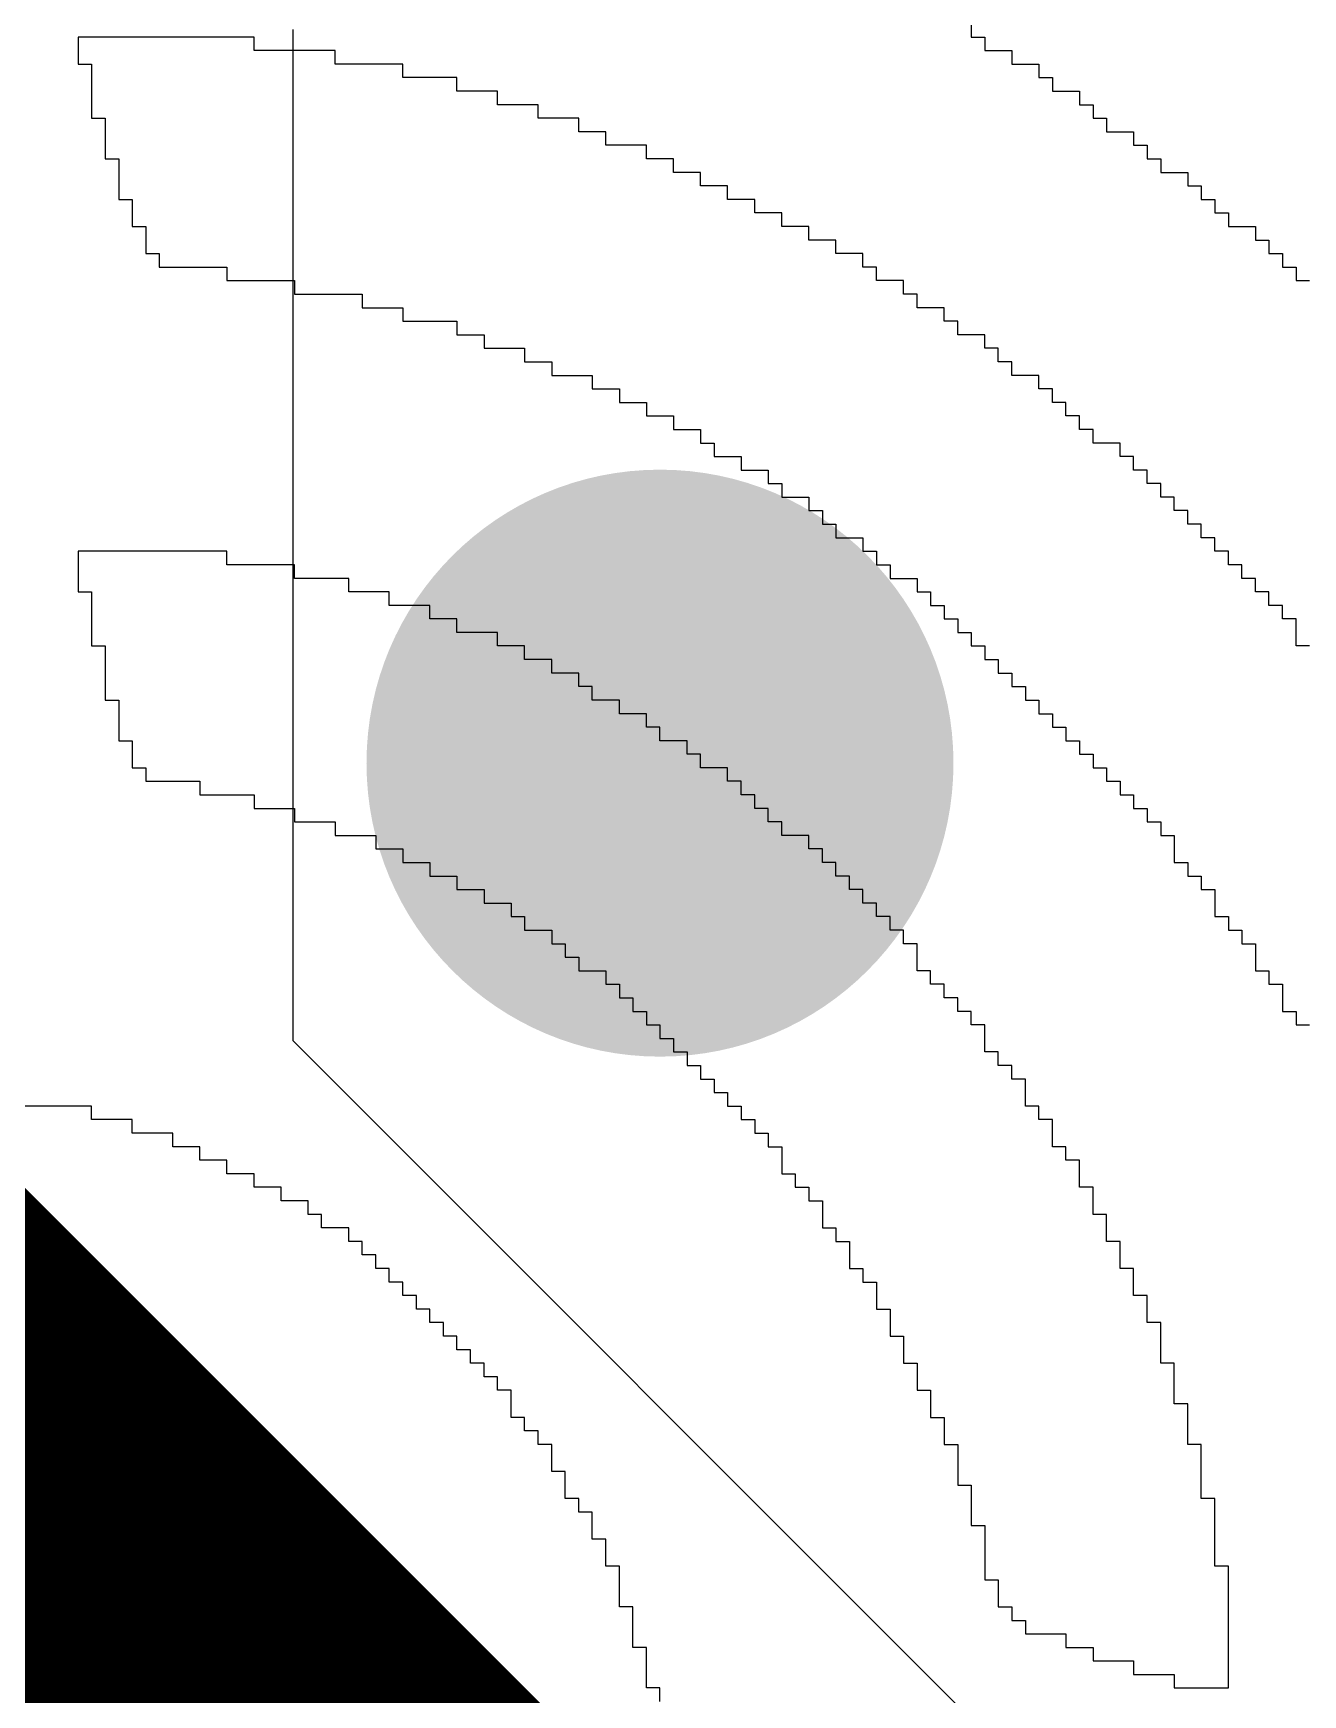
# Model space of a CAD drawing. Header units: millimetres. Extents: x -0.01 to 2.64, y -2.47 to 1.86.
# Drawn here: x 1.1786 to 1.2219, y 1.5683 to 1.6249 of the extents above; entities that cross this region are included whole.
import ezdxf

# ---------------------------------------------------------------- set-up
doc = ezdxf.new("R2010")
doc.units = ezdxf.units.MM
doc.header["$MEASUREMENT"] = 0
for name, color, linetype in [('BottomLayer', 5, 'Continuous'), ('BottomOverlay', 54, 'Continuous'), ('MidLayer1', 16, 'Continuous'), ('MidLayer2', 76, 'Continuous'), ('TopLayer', 1, 'Continuous'), ('ViaHoleLayer', 16, 'Continuous')]:
    doc.layers.add(name, color=color, linetype=linetype)

# ---------------------------------------------------------------- blocks, each defined once
blk = doc.blocks.new('GRF_2021_F____B_14')
at = {"layer": 'BottomOverlay'}
for p, q in [((0, -0.053026), (0, -0.053488)), ((0.020289, -0.053488), (0.020289, -0.053026)), ((-0.017521, -0.053488), (-0.019366, -0.053488)), ((-0.019366, -0.053488), (-0.019366, -0.053949)), ((-0.017521, -0.053949), (-0.017521, -0.053488)), ((0, -0.053488), (0.000462, -0.053488)), ((0.000462, -0.053488), (0.000462, -0.053949)), ((0.02075, -0.053488), (0.020289, -0.053488)), ((0.02075, -0.053949), (0.02075, -0.053488)), ((-0.019366, -0.053949), (-0.019366, -0.05441)), ((-0.016138, -0.053949), (-0.017521, -0.053949)), ((-0.016138, -0.05441), (-0.016138, -0.053949)), ((0.000462, -0.053949), (0.000462, -0.05441)), ((0.021211, -0.053949), (0.02075, -0.053949)), ((0.021211, -0.05441), (0.021211, -0.053949)), ((-0.019366, -0.05441), (-0.019366, -0.054871)), ((-0.019366, -0.054871), (-0.019366, -0.055332)), ((-0.014755, -0.05441), (-0.016138, -0.05441)), ((-0.014755, -0.054871), (-0.014755, -0.05441)), ((-0.013832, -0.054871), (-0.014755, -0.054871)), ((-0.013832, -0.055332), (-0.013832, -0.054871)), ((0.000462, -0.05441), (0.000462, -0.054871)), ((0.000462, -0.054871), (0.000923, -0.054871)), ((0.000923, -0.054871), (0.000923, -0.055332)), ((0.022133, -0.05441), (0.021211, -0.05441)), ((-0.019366, -0.055332), (-0.019366, -0.055793)), ((-0.012449, -0.055332), (-0.013832, -0.055332)), ((-0.012449, -0.055793), (-0.012449, -0.055332)), ((0.000923, -0.055332), (0.000923, -0.055793)), ((-0.019366, -0.055793), (-0.019366, -0.056254)), ((-0.011988, -0.055793), (-0.012449, -0.055793)), ((-0.011988, -0.056254), (-0.011988, -0.055793)), ((0.000923, -0.055793), (0.000923, -0.056254)), ((-0.019366, -0.056254), (-0.019366, -0.056715)), ((-0.011527, -0.056254), (-0.011988, -0.056254)), ((-0.011527, -0.056715), (-0.011527, -0.056254)), ((0.000923, -0.056254), (0.001384, -0.056254)), ((0.001384, -0.056254), (0.001384, -0.056715)), ((-0.019366, -0.056715), (-0.019366, -0.057176)), ((-0.019366, -0.057176), (-0.019366, -0.057637)), ((-0.011527, -0.057176), (-0.011527, -0.056715)), ((-0.011066, -0.057176), (-0.011527, -0.057176)), ((-0.011066, -0.057637), (-0.011066, -0.057176)), ((0.001384, -0.056715), (0.001384, -0.057176)), ((0.001384, -0.057176), (0.001384, -0.057637)), ((-0.019366, -0.057637), (-0.018904, -0.057637)), ((-0.018904, -0.057637), (-0.018904, -0.058098)), ((-0.011066, -0.058098), (-0.011066, -0.057637)), ((0.001384, -0.057637), (0.001845, -0.057637)), ((0.001845, -0.057637), (0.001845, -0.058098)), ((-0.018904, -0.058098), (-0.018904, -0.05856)), ((-0.011066, -0.05856), (-0.011066, -0.058098)), ((0.001845, -0.058098), (0.001845, -0.05856)), ((-0.018904, -0.05856), (-0.018904, -0.059021)), ((-0.011066, -0.059021), (-0.011066, -0.05856)), ((0.001845, -0.05856), (0.002306, -0.05856)), ((0.002306, -0.05856), (0.002306, -0.059021)), ((-0.018904, -0.059021), (-0.018904, -0.059482)), ((-0.010605, -0.059021), (-0.011066, -0.059021)), ((-0.010605, -0.059482), (-0.010605, -0.059021)), ((0.002306, -0.059021), (0.002306, -0.059482)), ((-0.018904, -0.059482), (-0.018904, -0.059943)), ((-0.018904, -0.059943), (-0.018443, -0.059943)), ((-0.018443, -0.059943), (-0.018443, -0.060404)), ((-0.010605, -0.059943), (-0.010605, -0.059482)), ((-0.010605, -0.060404), (-0.010605, -0.059943)), ((0.002306, -0.059482), (0.002767, -0.059482)), ((0.002767, -0.059482), (0.002767, -0.059943)), ((0.002767, -0.059943), (0.003228, -0.059943)), ((0.003228, -0.059943), (0.003228, -0.060404)), ((-0.018443, -0.060404), (-0.018443, -0.060865)), ((-0.010144, -0.060404), (-0.010605, -0.060404)), ((-0.010144, -0.060865), (-0.010144, -0.060404)), ((0.003228, -0.060404), (0.003228, -0.060865)), ((-0.018443, -0.060865), (-0.018443, -0.061326)), ((-0.010144, -0.061326), (-0.010144, -0.060865)), ((0.003228, -0.060865), (0.003689, -0.060865)), ((0.003689, -0.060865), (0.003689, -0.061326)), ((-0.018443, -0.061326), (-0.018443, -0.061787)), ((-0.010144, -0.061787), (-0.010144, -0.061326)), ((0.003689, -0.061326), (0.003689, -0.061787)), ((-0.018443, -0.061787), (-0.017982, -0.061787)), ((-0.017982, -0.061787), (-0.017982, -0.062248)), ((-0.017982, -0.062248), (-0.017982, -0.062709)), ((-0.009683, -0.061787), (-0.010144, -0.061787)), ((-0.009683, -0.062248), (-0.009683, -0.061787)), ((-0.009683, -0.062709), (-0.009683, -0.062248)), ((0.003689, -0.061787), (0.00415, -0.061787)), ((0.00415, -0.061787), (0.00415, -0.062248)), ((0.00415, -0.062248), (0.004612, -0.062248)), ((0.004612, -0.062248), (0.004612, -0.062709)), ((-0.017982, -0.062709), (-0.017982, -0.063171)), ((-0.009222, -0.062709), (-0.009683, -0.062709)), ((-0.009221, -0.063171), (-0.009222, -0.062709)), ((0.004612, -0.062709), (0.005073, -0.062709)), ((0.005073, -0.062709), (0.005073, -0.063171)), ((-0.017982, -0.063171), (-0.017521, -0.063171)), ((-0.017521, -0.063171), (-0.017521, -0.063631)), ((-0.009222, -0.063632), (-0.009221, -0.063171)), ((0.005073, -0.063171), (0.005073, -0.063632)), ((-0.017521, -0.063631), (-0.017521, -0.064093)), ((-0.00876, -0.063632), (-0.009222, -0.063632)), ((-0.00876, -0.064093), (-0.00876, -0.063632)), ((0.005073, -0.063632), (0.005534, -0.063632)), ((0.005534, -0.063632), (0.005534, -0.064093)), ((-0.017521, -0.064093), (-0.017521, -0.064554)), ((-0.00876, -0.064554), (-0.00876, -0.064093)), ((0.005534, -0.064093), (0.005995, -0.064093)), ((0.005995, -0.064093), (0.005995, -0.064554)), ((-0.017521, -0.064554), (-0.01706, -0.064554)), ((-0.01706, -0.064554), (-0.01706, -0.065015)), ((-0.01706, -0.065015), (-0.01706, -0.065476)), ((-0.008299, -0.064554), (-0.00876, -0.064554)), ((-0.008299, -0.065015), (-0.008299, -0.064554)), ((-0.008299, -0.065476), (-0.008299, -0.065015)), ((0.005995, -0.064554), (0.006456, -0.064554)), ((0.006456, -0.064554), (0.006456, -0.065015)), ((0.006456, -0.065015), (0.006917, -0.065015)), ((0.006917, -0.065015), (0.006917, -0.065476)), ((-0.01706, -0.065476), (-0.01706, -0.065937)), ((-0.007838, -0.065476), (-0.008299, -0.065476)), ((-0.007838, -0.065937), (-0.007838, -0.065476)), ((0.006917, -0.065476), (0.007378, -0.065476)), ((0.007378, -0.065476), (0.007378, -0.065937)), ((-0.01706, -0.065937), (-0.016599, -0.065937)), ((-0.016599, -0.065937), (-0.016599, -0.066398)), ((-0.007838, -0.066398), (-0.007838, -0.065937)), ((0.007378, -0.065937), (0.007839, -0.065937)), ((0.007839, -0.065937), (0.007839, -0.066398)), ((-0.016599, -0.066398), (-0.016599, -0.066859)), ((-0.007377, -0.066398), (-0.007838, -0.066398)), ((-0.007377, -0.066859), (-0.007377, -0.066398)), ((0.007839, -0.066398), (0.0083, -0.066398)), ((0.0083, -0.066398), (0.0083, -0.066859)), ((-0.016599, -0.066859), (-0.016138, -0.066859)), ((-0.016138, -0.066859), (-0.016138, -0.06732)), ((-0.016138, -0.06732), (-0.016138, -0.067781)), ((-0.007377, -0.06732), (-0.007377, -0.066859)), ((-0.006916, -0.06732), (-0.007377, -0.06732)), ((-0.006916, -0.067781), (-0.006916, -0.06732)), ((0.0083, -0.066859), (0.008761, -0.066859)), ((0.008761, -0.066859), (0.008761, -0.06732)), ((0.008761, -0.06732), (0.009222, -0.06732)), ((0.009222, -0.06732), (0.009222, -0.067781)), ((-0.016138, -0.067781), (-0.015677, -0.067781)), ((-0.015677, -0.067781), (-0.015677, -0.068242)), ((-0.006455, -0.067781), (-0.006916, -0.067781)), ((-0.006455, -0.068242), (-0.006455, -0.067781)), ((0.009222, -0.067781), (0.009683, -0.067781)), ((0.009683, -0.067781), (0.009683, -0.068242)), ((-0.015677, -0.068242), (-0.015677, -0.068704)), ((-0.006455, -0.068704), (-0.006455, -0.068242)), ((0.009683, -0.068242), (0.010145, -0.068242)), ((0.010145, -0.068242), (0.010145, -0.068704)), ((-0.015677, -0.068704), (-0.015216, -0.068704)), ((-0.015216, -0.068704), (-0.015216, -0.069165)), ((-0.005994, -0.068704), (-0.006455, -0.068704)), ((-0.005994, -0.069165), (-0.005994, -0.068704)), ((0.010145, -0.068704), (0.010606, -0.068704)), ((0.010606, -0.068704), (0.010606, -0.069165)), ((-0.015216, -0.069165), (-0.015216, -0.069626)), ((-0.015216, -0.069626), (-0.014755, -0.069626)), ((-0.014755, -0.069626), (-0.014755, -0.070087)), ((-0.005533, -0.069165), (-0.005994, -0.069165)), ((-0.005533, -0.069626), (-0.005533, -0.069165)), ((-0.005533, -0.070087), (-0.005533, -0.069626)), ((0.010606, -0.069165), (0.011528, -0.069165)), ((0.011528, -0.069165), (0.011528, -0.069626)), ((0.011528, -0.069626), (0.011989, -0.069626)), ((0.011989, -0.069626), (0.011989, -0.070087)), ((-0.014755, -0.070087), (-0.014755, -0.070548)), ((-0.005071, -0.070087), (-0.005533, -0.070087)), ((-0.005071, -0.070548), (-0.005071, -0.070087)), ((0.011989, -0.070087), (0.012911, -0.070087)), ((0.012911, -0.070087), (0.012911, -0.070548)), ((-0.014755, -0.070548), (-0.014293, -0.070548)), ((-0.014293, -0.070548), (-0.014293, -0.071009)), ((-0.00461, -0.070548), (-0.005071, -0.070548)), ((-0.00461, -0.071009), (-0.00461, -0.070548)), ((0.012911, -0.070548), (0.013833, -0.070548)), ((0.013833, -0.070548), (0.013833, -0.071009)), ((-0.014293, -0.071009), (-0.014293, -0.07147)), ((-0.004149, -0.071009), (-0.00461, -0.071009)), ((-0.004149, -0.07147), (-0.004149, -0.071009)), ((0.013833, -0.071009), (0.014756, -0.071009)), ((0.014756, -0.071009), (0.014756, -0.07147)), ((-0.014293, -0.07147), (-0.013832, -0.07147)), ((-0.013832, -0.07147), (-0.013832, -0.071931)), ((-0.004149, -0.071931), (-0.004149, -0.07147)), ((0.014756, -0.07147), (0.015678, -0.07147)), ((0.015678, -0.07147), (0.015678, -0.071931)), ((-0.013832, -0.071931), (-0.013371, -0.071931)), ((-0.013371, -0.071931), (-0.013371, -0.072392)), ((-0.013371, -0.072392), (-0.013371, -0.072854)), ((-0.003688, -0.071931), (-0.004149, -0.071931)), ((-0.003688, -0.072392), (-0.003688, -0.071931)), ((-0.003227, -0.072392), (-0.003688, -0.072392)), ((-0.003227, -0.072854), (-0.003227, -0.072392)), ((0.015678, -0.071931), (0.0166, -0.071931)), ((0.0166, -0.071931), (0.0166, -0.072392)), ((0.0166, -0.072392), (0.017983, -0.072392)), ((0.017983, -0.072392), (0.017983, -0.072854)), ((-0.013371, -0.072854), (-0.01291, -0.072854)), ((-0.01291, -0.072854), (-0.01291, -0.073315)), ((-0.002766, -0.072854), (-0.003227, -0.072854)), ((-0.002766, -0.073315), (-0.002766, -0.072854)), ((0.017983, -0.072854), (0.019366, -0.072854)), ((0.019366, -0.072854), (0.019366, -0.073315)), ((-0.01291, -0.073315), (-0.012449, -0.073315)), ((-0.012449, -0.073315), (-0.012449, -0.073776)), ((-0.002305, -0.073315), (-0.002766, -0.073315)), ((-0.002305, -0.073776), (-0.002305, -0.073315)), ((0.019366, -0.073315), (0.022133, -0.073315)), ((-0.012449, -0.073776), (-0.012449, -0.074237)), ((-0.001844, -0.073776), (-0.002305, -0.073776)), ((-0.001844, -0.074237), (-0.001844, -0.073776)), ((-0.012449, -0.074237), (-0.011988, -0.074237)), ((-0.011988, -0.074237), (-0.011988, -0.074698)), ((-0.011988, -0.074698), (-0.011527, -0.074698)), ((-0.011527, -0.074698), (-0.011527, -0.075159)), ((-0.001383, -0.074237), (-0.001844, -0.074237)), ((-0.001383, -0.074698), (-0.001383, -0.074237)), ((-0.000922, -0.074698), (-0.001383, -0.074698)), ((-0.000922, -0.075159), (-0.000922, -0.074698)), ((-0.011527, -0.075159), (-0.011066, -0.075159)), ((-0.011066, -0.075159), (-0.011066, -0.07562)), ((-0.000461, -0.075159), (-0.000922, -0.075159)), ((-0.000461, -0.07562), (-0.000461, -0.075159)), ((-0.011066, -0.07562), (-0.011066, -0.076081)), ((0, -0.07562), (-0.000461, -0.07562)), ((0, -0.076081), (0, -0.07562)), ((-0.021671, -0.076081), (-0.022132, -0.076081)), ((-0.021671, -0.076542), (-0.021671, -0.076081)), ((-0.011066, -0.076081), (-0.010605, -0.076081)), ((-0.010605, -0.076081), (-0.010605, -0.076542)), ((0.000462, -0.076081), (0, -0.076081)), ((0.000462, -0.076542), (0.000462, -0.076081)), ((-0.02121, -0.076542), (-0.021671, -0.076542)), ((-0.02121, -0.077003), (-0.02121, -0.076542)), ((-0.010605, -0.076542), (-0.010144, -0.076542)), ((-0.010144, -0.076542), (-0.010144, -0.077003)), ((0.000923, -0.076542), (0.000462, -0.076542)), ((0.000923, -0.077003), (0.000923, -0.076542)), ((-0.02121, -0.077464), (-0.02121, -0.077003)), ((-0.020749, -0.077464), (-0.02121, -0.077464)), ((-0.020749, -0.077925), (-0.020749, -0.077464)), ((-0.010144, -0.077003), (-0.009683, -0.077003)), ((-0.009683, -0.077003), (-0.009683, -0.077464)), ((-0.009683, -0.077464), (-0.009221, -0.077464)), ((-0.009221, -0.077464), (-0.009222, -0.077925)), ((0.001384, -0.077003), (0.000923, -0.077003)), ((0.001384, -0.077464), (0.001384, -0.077003)), ((0.001845, -0.077464), (0.001384, -0.077464)), ((0.001845, -0.077925), (0.001845, -0.077464)), ((-0.020288, -0.077925), (-0.020749, -0.077925)), ((-0.020288, -0.078387), (-0.020288, -0.077925)), ((-0.009222, -0.077925), (-0.00876, -0.077925)), ((-0.00876, -0.077925), (-0.00876, -0.078387)), ((0.002767, -0.077925), (0.001845, -0.077925)), ((0.002767, -0.078387), (0.002767, -0.077925)), ((-0.020288, -0.078848), (-0.020288, -0.078387)), ((-0.00876, -0.078387), (-0.00876, -0.078848)), ((0.003228, -0.078387), (0.002767, -0.078387)), ((0.003228, -0.078848), (0.003228, -0.078387)), ((-0.019827, -0.078848), (-0.020288, -0.078848)), ((-0.019827, -0.079309), (-0.019827, -0.078848)), ((-0.00876, -0.078848), (-0.008299, -0.078848)), ((-0.008299, -0.078848), (-0.008299, -0.079309)), ((0.003689, -0.078848), (0.003228, -0.078848)), ((0.003689, -0.079309), (0.003689, -0.078848)), ((-0.019366, -0.079309), (-0.019827, -0.079309)), ((-0.019366, -0.07977), (-0.019366, -0.079309)), ((-0.018904, -0.07977), (-0.019366, -0.07977)), ((-0.018904, -0.080231), (-0.018904, -0.07977)), ((-0.008299, -0.079309), (-0.007838, -0.079309)), ((-0.007838, -0.079309), (-0.007838, -0.07977)), ((-0.007838, -0.07977), (-0.007377, -0.07977)), ((-0.007377, -0.07977), (-0.007377, -0.080231)), ((0.004612, -0.079309), (0.003689, -0.079309)), ((0.004612, -0.07977), (0.004612, -0.079309)), ((0.005073, -0.07977), (0.004612, -0.07977)), ((0.005073, -0.080231), (0.005073, -0.07977)), ((-0.018904, -0.080692), (-0.018904, -0.080231)), ((-0.007377, -0.080231), (-0.006916, -0.080231)), ((-0.006916, -0.080231), (-0.006916, -0.080692)), ((0.005995, -0.080231), (0.005073, -0.080231)), ((0.005995, -0.080692), (0.005995, -0.080231)), ((-0.018443, -0.080692), (-0.018904, -0.080692)), ((-0.018443, -0.081153), (-0.018443, -0.080692)), ((-0.006916, -0.080692), (-0.006455, -0.080692)), ((-0.006455, -0.080692), (-0.006455, -0.081153)), ((0.006917, -0.080692), (0.005995, -0.080692)), ((0.006917, -0.081153), (0.006917, -0.080692)), ((-0.017982, -0.081153), (-0.018443, -0.081153)), ((-0.017982, -0.081614), (-0.017982, -0.081153)), ((-0.006455, -0.081153), (-0.005994, -0.081153)), ((-0.005994, -0.081153), (-0.005994, -0.081614)), ((0.007839, -0.081153), (0.006917, -0.081153)), ((0.007839, -0.081614), (0.007839, -0.081153)), ((-0.017521, -0.081614), (-0.017982, -0.081614)), ((-0.017521, -0.082075), (-0.017521, -0.081614)), ((-0.017521, -0.082536), (-0.017521, -0.082075)), ((-0.005994, -0.081614), (-0.005533, -0.081614)), ((-0.005533, -0.081614), (-0.005533, -0.082075)), ((-0.005533, -0.082075), (-0.005071, -0.082075)), ((-0.005071, -0.082075), (-0.005071, -0.082536)), ((0.008761, -0.081614), (0.007839, -0.081614)), ((0.008761, -0.082075), (0.008761, -0.081614)), ((0.009683, -0.082075), (0.008761, -0.082075)), ((0.009683, -0.082536), (0.009683, -0.082075)), ((-0.01706, -0.082536), (-0.017521, -0.082536)), ((-0.01706, -0.082998), (-0.01706, -0.082536)), ((-0.005071, -0.082536), (-0.004149, -0.082536)), ((-0.004149, -0.082536), (-0.004149, -0.082998)), ((0.011067, -0.082536), (0.009683, -0.082536)), ((0.011067, -0.082998), (0.011067, -0.082536)), ((-0.016599, -0.082998), (-0.01706, -0.082998)), ((-0.016599, -0.083459), (-0.016599, -0.082998)), ((-0.004149, -0.082998), (-0.003688, -0.082997)), ((-0.003688, -0.082997), (-0.003688, -0.083459)), ((0.01245, -0.082997), (0.011067, -0.082998)), ((0.01245, -0.083459), (0.01245, -0.082997)), ((-0.016138, -0.083459), (-0.016599, -0.083459)), ((-0.016138, -0.08392), (-0.016138, -0.083459)), ((-0.003688, -0.083459), (-0.003227, -0.083459)), ((-0.003227, -0.083459), (-0.003227, -0.08392)), ((0.013833, -0.083459), (0.01245, -0.083459)), ((0.013833, -0.08392), (0.013833, -0.083459)), ((-0.015677, -0.08392), (-0.016138, -0.08392)), ((-0.015677, -0.084381), (-0.015677, -0.08392)), ((-0.003227, -0.08392), (-0.002766, -0.08392)), ((-0.002766, -0.08392), (-0.002766, -0.084381)), ((0.015678, -0.08392), (0.013833, -0.08392)), ((0.015678, -0.084381), (0.015678, -0.08392)), ((-0.015216, -0.084381), (-0.015677, -0.084381)), ((-0.015216, -0.084842), (-0.015216, -0.084381)), ((-0.014755, -0.084842), (-0.015216, -0.084842)), ((-0.014755, -0.085303), (-0.014755, -0.084842)), ((-0.002766, -0.084381), (-0.002305, -0.084381)), ((-0.002305, -0.084381), (-0.002305, -0.084842)), ((-0.002305, -0.084842), (-0.001383, -0.084842)), ((-0.001383, -0.084842), (-0.001383, -0.085303)), ((0.017522, -0.084381), (0.015678, -0.084381)), ((0.017522, -0.084842), (0.017522, -0.084381)), ((0.017983, -0.084842), (0.017522, -0.084842)), ((0.017983, -0.085303), (0.017983, -0.084842)), ((-0.014293, -0.085303), (-0.014755, -0.085303)), ((-0.014293, -0.085764), (-0.014293, -0.085303)), ((-0.001383, -0.085303), (-0.000922, -0.085303)), ((-0.000922, -0.085303), (-0.000922, -0.085764)), ((0.017983, -0.085764), (0.017983, -0.085303)), ((-0.013832, -0.085764), (-0.014293, -0.085764)), ((-0.013832, -0.086225), (-0.013832, -0.085764)), ((-0.000922, -0.085764), (0, -0.085764)), ((0, -0.085764), (0, -0.086225)), ((0.018444, -0.085764), (0.017983, -0.085764)), ((0.018444, -0.086225), (0.018444, -0.085764)), ((-0.013371, -0.086225), (-0.013832, -0.086225)), ((-0.013371, -0.086686), (-0.013371, -0.086225)), ((0, -0.086225), (0.000462, -0.086225)), ((0.000462, -0.086225), (0.000462, -0.086686)), ((0.018444, -0.086686), (0.018444, -0.086225)), ((-0.01291, -0.086686), (-0.013371, -0.086686)), ((-0.01291, -0.087147), (-0.01291, -0.086686)), ((-0.012449, -0.087147), (-0.01291, -0.087147)), ((-0.012449, -0.087609), (-0.012449, -0.087147)), ((0.000462, -0.086686), (0.001384, -0.086686)), ((0.001384, -0.086686), (0.001384, -0.087147)), ((0.001384, -0.087147), (0.002306, -0.087147)), ((0.002306, -0.087147), (0.002306, -0.087609)), ((0.018444, -0.087147), (0.018444, -0.086686)), ((0.018905, -0.087147), (0.018444, -0.087147)), ((0.018905, -0.087609), (0.018905, -0.087147)), ((-0.011988, -0.087609), (-0.012449, -0.087609)), ((-0.011988, -0.08807), (-0.011988, -0.087609)), ((0.002306, -0.087609), (0.002767, -0.087609)), ((0.002767, -0.087609), (0.002767, -0.08807)), ((0.018905, -0.08807), (0.018905, -0.087609)), ((-0.011527, -0.08807), (-0.011988, -0.08807)), ((-0.011527, -0.088531), (-0.011527, -0.08807)), ((0.002767, -0.08807), (0.003689, -0.08807)), ((0.003689, -0.08807), (0.003689, -0.088531)), ((0.018905, -0.088531), (0.018905, -0.08807)), ((-0.011066, -0.088531), (-0.011527, -0.088531)), ((-0.011066, -0.088992), (-0.011066, -0.088531)), ((0.003689, -0.088531), (0.004612, -0.088531)), ((0.004612, -0.088531), (0.004612, -0.088992)), ((0.018905, -0.088992), (0.018905, -0.088531)), ((-0.022132, -0.088992), (-0.021671, -0.088992)), ((-0.021671, -0.088992), (-0.021671, -0.089453)), ((-0.010605, -0.088992), (-0.011066, -0.088992)), ((-0.010605, -0.089453), (-0.010605, -0.088992)), ((0.004612, -0.088992), (0.005534, -0.088992)), ((0.005534, -0.088992), (0.005534, -0.089453)), ((0.019366, -0.088992), (0.018905, -0.088992)), ((0.019366, -0.089453), (0.019366, -0.088992)), ((-0.021671, -0.089453), (-0.021671, -0.089914)), ((-0.021671, -0.089914), (-0.02121, -0.089914)), ((-0.02121, -0.089914), (-0.02121, -0.090375)), ((-0.010144, -0.089453), (-0.010605, -0.089453)), ((-0.010144, -0.089914), (-0.010144, -0.089453)), ((-0.009683, -0.089914), (-0.010144, -0.089914)), ((-0.009683, -0.090375), (-0.009683, -0.089914)), ((0.005534, -0.089453), (0.006917, -0.089453)), ((0.006917, -0.089453), (0.006917, -0.089914)), ((0.006917, -0.089914), (0.007839, -0.089914)), ((0.007839, -0.089914), (0.007839, -0.090375)), ((0.019366, -0.089914), (0.019366, -0.089453)), ((0.019366, -0.090375), (0.019366, -0.089914)), ((-0.02121, -0.090375), (-0.020749, -0.090375)), ((-0.020749, -0.090375), (-0.020749, -0.090836)), ((-0.009222, -0.090375), (-0.009683, -0.090375)), ((-0.009221, -0.090836), (-0.009222, -0.090375)), ((0.007839, -0.090375), (0.009222, -0.090375)), ((0.009222, -0.090375), (0.009222, -0.090836)), ((0.019366, -0.090836), (0.019366, -0.090375)), ((-0.020749, -0.090836), (-0.020288, -0.090836)), ((-0.020288, -0.090836), (-0.020288, -0.091297)), ((-0.00876, -0.090836), (-0.009221, -0.090836)), ((-0.00876, -0.091297), (-0.00876, -0.090836)), ((0.009222, -0.090836), (0.010606, -0.090836)), ((0.010606, -0.090836), (0.010606, -0.091297)), ((0.019828, -0.090836), (0.019366, -0.090836)), ((0.019828, -0.091297), (0.019828, -0.090836)), ((-0.020288, -0.091297), (-0.019827, -0.091297)), ((-0.019827, -0.091297), (-0.019827, -0.091758)), ((-0.007838, -0.091297), (-0.00876, -0.091297)), ((-0.007838, -0.091758), (-0.007838, -0.091297)), ((0.010606, -0.091297), (0.01245, -0.091297)), ((0.01245, -0.091297), (0.01245, -0.091758)), ((0.019828, -0.091758), (0.019828, -0.091297)), ((-0.019827, -0.091758), (-0.019366, -0.091758)), ((-0.019366, -0.091758), (-0.019366, -0.092219)), ((-0.019366, -0.092219), (-0.018904, -0.092219)), ((-0.018904, -0.092219), (-0.018904, -0.09268)), ((-0.007377, -0.091758), (-0.007838, -0.091758)), ((-0.007377, -0.092219), (-0.007377, -0.091758)), ((-0.006916, -0.092219), (-0.007377, -0.092219)), ((-0.006916, -0.09268), (-0.006916, -0.092219)), ((0.01245, -0.091758), (0.014756, -0.091758)), ((0.014756, -0.091758), (0.014756, -0.092219)), ((0.014756, -0.092219), (0.019828, -0.092219)), ((0.019828, -0.092219), (0.019828, -0.091758)), ((-0.018904, -0.09268), (-0.018443, -0.09268)), ((-0.018443, -0.09268), (-0.018443, -0.093142)), ((-0.005994, -0.09268), (-0.006916, -0.09268)), ((-0.005994, -0.093142), (-0.005994, -0.09268)), ((-0.018443, -0.093142), (-0.017982, -0.093142)), ((-0.017982, -0.093142), (-0.017982, -0.093603)), ((-0.005533, -0.093142), (-0.005994, -0.093142)), ((-0.005533, -0.093603), (-0.005533, -0.093142)), ((-0.017982, -0.093603), (-0.017521, -0.093603)), ((-0.017521, -0.093603), (-0.017521, -0.094064)), ((-0.005071, -0.093603), (-0.005533, -0.093603)), ((-0.005071, -0.094064), (-0.005071, -0.093603)), ((-0.017521, -0.094064), (-0.01706, -0.094064)), ((-0.01706, -0.094064), (-0.01706, -0.094525)), ((-0.01706, -0.094525), (-0.016599, -0.094525)), ((-0.016599, -0.094525), (-0.016599, -0.094986)), ((-0.004149, -0.094064), (-0.005071, -0.094064)), ((-0.004149, -0.094525), (-0.004149, -0.094064)), ((-0.003688, -0.094525), (-0.004149, -0.094525)), ((-0.003688, -0.094986), (-0.003688, -0.094525)), ((-0.016599, -0.094986), (-0.016138, -0.094986)), ((-0.016138, -0.094986), (-0.016138, -0.095447)), ((-0.002766, -0.094986), (-0.003688, -0.094986)), ((-0.002766, -0.095447), (-0.002766, -0.094986)), ((-0.016138, -0.095447), (-0.015677, -0.095447)), ((-0.015677, -0.095447), (-0.015677, -0.095908)), ((-0.001844, -0.095447), (-0.002766, -0.095447)), ((-0.001844, -0.095908), (-0.001844, -0.095447)), ((-0.015677, -0.095908), (-0.014755, -0.095908)), ((-0.014755, -0.095908), (-0.014755, -0.096369)), ((-0.001383, -0.095908), (-0.001844, -0.095908)), ((-0.001383, -0.096369), (-0.001383, -0.095908)), ((-0.014755, -0.096369), (-0.014293, -0.096369)), ((-0.014293, -0.096369), (-0.014293, -0.09683)), ((-0.000461, -0.096369), (-0.001383, -0.096369)), ((-0.000461, -0.09683), (-0.000461, -0.096369)), ((-0.014293, -0.09683), (-0.013832, -0.09683)), ((-0.013832, -0.09683), (-0.013832, -0.097292)), ((-0.013832, -0.097292), (-0.013371, -0.097292)), ((-0.013371, -0.097292), (-0.013371, -0.097753)), ((0.000462, -0.09683), (-0.000461, -0.09683)), ((0.000462, -0.097292), (0.000462, -0.09683)), ((0.001384, -0.097292), (0.000462, -0.097292)), ((0.001384, -0.097753), (0.001384, -0.097292)), ((-0.013371, -0.097753), (-0.01291, -0.097753)), ((-0.01291, -0.097753), (-0.01291, -0.098214)), ((0.002306, -0.097753), (0.001384, -0.097753)), ((0.002306, -0.098214), (0.002306, -0.097753)), ((-0.01291, -0.098214), (-0.011988, -0.098214)), ((-0.011988, -0.098214), (-0.011988, -0.098675)), ((0.003689, -0.098214), (0.002306, -0.098214)), ((0.003689, -0.098675), (0.003689, -0.098214)), ((-0.011988, -0.098675), (-0.011527, -0.098675)), ((-0.011527, -0.098675), (-0.011527, -0.099136)), ((0.004612, -0.098675), (0.003689, -0.098675)), ((0.004612, -0.099136), (0.004612, -0.098675)), ((-0.011527, -0.099136), (-0.011066, -0.099136)), ((-0.011066, -0.099136), (-0.011066, -0.099597)), ((-0.011066, -0.099597), (-0.010144, -0.099597)), ((-0.010144, -0.099597), (-0.010144, -0.100058)), ((0.005995, -0.099136), (0.004612, -0.099136)), ((0.005995, -0.099597), (0.005995, -0.099136)), ((0.006917, -0.099597), (0.005995, -0.099597)), ((0.006917, -0.100058), (0.006917, -0.099597)), ((-0.010144, -0.100058), (-0.009683, -0.100058)), ((-0.009683, -0.100058), (-0.009683, -0.100519)), ((0.008761, -0.100058), (0.006917, -0.100058)), ((0.008761, -0.100519), (0.008761, -0.100058)), ((-0.009683, -0.100519), (-0.00876, -0.100519)), ((-0.00876, -0.100519), (-0.00876, -0.10098)), ((0.010145, -0.100519), (0.008761, -0.100519)), ((0.010145, -0.10098), (0.010145, -0.100519)), ((-0.00876, -0.10098), (-0.008299, -0.10098)), ((-0.008299, -0.10098), (-0.008299, -0.101441)), ((0.01245, -0.10098), (0.010145, -0.10098)), ((0.01245, -0.101442), (0.01245, -0.10098)), ((-0.021671, -0.101441), (-0.022132, -0.101441)), ((-0.021671, -0.101902), (-0.021671, -0.101441)), ((-0.02121, -0.101902), (-0.021671, -0.101902)), ((-0.02121, -0.102363), (-0.02121, -0.101902)), ((-0.008299, -0.101441), (-0.007377, -0.101441)), ((-0.007377, -0.101441), (-0.007377, -0.101902)), ((-0.007377, -0.101902), (-0.006916, -0.101902)), ((-0.006916, -0.101902), (-0.006916, -0.102363)), ((0.014756, -0.101441), (0.01245, -0.101442)), ((0.014756, -0.101902), (0.014756, -0.101441)), ((0.017061, -0.101902), (0.014756, -0.101902)), ((0.017061, -0.102363), (0.017061, -0.101902)), ((-0.020749, -0.102363), (-0.02121, -0.102363)), ((-0.020749, -0.102825), (-0.020749, -0.102363)), ((-0.006916, -0.102363), (-0.005994, -0.102363)), ((-0.005994, -0.102363), (-0.005994, -0.102825)), ((0.017522, -0.102363), (0.017061, -0.102363)), ((0.017522, -0.102825), (0.017522, -0.102363)), ((-0.020288, -0.102825), (-0.020749, -0.102825)), ((-0.020288, -0.103286), (-0.020288, -0.102825)), ((-0.005994, -0.102825), (-0.005071, -0.102825)), ((-0.005071, -0.102825), (-0.005071, -0.103286)), ((0.017522, -0.103286), (0.017522, -0.102825)), ((-0.019366, -0.103286), (-0.020288, -0.103286)), ((-0.019366, -0.103747), (-0.019366, -0.103286)), ((-0.005071, -0.103286), (-0.004149, -0.103286)), ((-0.004149, -0.103286), (-0.004149, -0.103747)), ((0.017983, -0.103286), (0.017522, -0.103286)), ((0.017983, -0.103747), (0.017983, -0.103286)), ((-0.018904, -0.103747), (-0.019366, -0.103747)), ((-0.018904, -0.104208), (-0.018904, -0.103747)), ((-0.004149, -0.103747), (-0.003227, -0.103747)), ((-0.003227, -0.103747), (-0.003227, -0.104208)), ((0.017983, -0.104208), (0.017983, -0.103747)), ((-0.018443, -0.104208), (-0.018904, -0.104208)), ((-0.018443, -0.104669), (-0.018443, -0.104208)), ((-0.017982, -0.104669), (-0.018443, -0.104669)), ((-0.017982, -0.10513), (-0.017982, -0.104669)), ((-0.003227, -0.104208), (-0.002305, -0.104208)), ((-0.002305, -0.104208), (-0.002305, -0.104669)), ((-0.002305, -0.104669), (-0.001383, -0.104669)), ((-0.001383, -0.104669), (-0.001383, -0.10513)), ((0.018444, -0.104208), (0.017983, -0.104208)), ((0.018444, -0.104669), (0.018444, -0.104208)), ((0.018444, -0.10513), (0.018444, -0.104669)), ((-0.01706, -0.10513), (-0.017982, -0.10513)), ((-0.01706, -0.105591), (-0.01706, -0.10513)), ((-0.001383, -0.10513), (-0.000461, -0.10513)), ((-0.000461, -0.10513), (-0.000461, -0.105591)), ((0.018444, -0.105591), (0.018444, -0.10513)), ((-0.016599, -0.105591), (-0.01706, -0.105591)), ((-0.016599, -0.106052), (-0.016599, -0.105591)), ((-0.000461, -0.105591), (0.000462, -0.105591)), ((0.000462, -0.105591), (0.000462, -0.106052)), ((0.018905, -0.105591), (0.018444, -0.105591)), ((0.018905, -0.106052), (0.018905, -0.105591)), ((-0.016138, -0.106052), (-0.016599, -0.106052)), ((-0.016138, -0.106513), (-0.016138, -0.106052)), ((0.000462, -0.106052), (0.001845, -0.106052)), ((0.001845, -0.106052), (0.001845, -0.106513)), ((0.018905, -0.106513), (0.018905, -0.106052)), ((-0.015216, -0.106513), (-0.016138, -0.106513)), ((-0.015216, -0.106974), (-0.015216, -0.106513)), ((-0.014755, -0.106975), (-0.015216, -0.106974)), ((-0.014755, -0.107436), (-0.014755, -0.106975)), ((0.001845, -0.106513), (0.002767, -0.106513)), ((0.002767, -0.106513), (0.002767, -0.106975)), ((0.002767, -0.106975), (0.00415, -0.106975)), ((0.00415, -0.106975), (0.00415, -0.107436)), ((0.018905, -0.106975), (0.018905, -0.106513)), ((0.019366, -0.106975), (0.018905, -0.106975)), ((0.019366, -0.107436), (0.019366, -0.106975)), ((-0.014293, -0.107436), (-0.014755, -0.107436)), ((-0.014293, -0.107897), (-0.014293, -0.107436)), ((0.00415, -0.107436), (0.005534, -0.107436)), ((0.005534, -0.107436), (0.005534, -0.107897)), ((0.019366, -0.107897), (0.019366, -0.107436)), ((-0.013371, -0.107897), (-0.014293, -0.107897)), ((-0.013371, -0.108358), (-0.013371, -0.107897)), ((0.005534, -0.107897), (0.006917, -0.107897)), ((0.006917, -0.107897), (0.006917, -0.108358)), ((0.019366, -0.108358), (0.019366, -0.107897)), ((-0.01291, -0.108358), (-0.013371, -0.108358)), ((-0.01291, -0.108819), (-0.01291, -0.108358)), ((0.006917, -0.108358), (0.008761, -0.108358)), ((0.008761, -0.108358), (0.008761, -0.108819)), ((0.019366, -0.108819), (0.019366, -0.108358)), ((-0.011988, -0.108819), (-0.01291, -0.108819)), ((-0.011988, -0.10928), (-0.011988, -0.108819)), ((0.008761, -0.108819), (0.011067, -0.108819)), ((0.011067, -0.108819), (0.011067, -0.10928)), ((0.019828, -0.108819), (0.019366, -0.108819)), ((0.019828, -0.10928), (0.019828, -0.108819)), ((-0.011066, -0.10928), (-0.011988, -0.10928)), ((-0.011066, -0.109741), (-0.011066, -0.10928)), ((-0.010605, -0.109741), (-0.011066, -0.109741)), ((-0.010605, -0.110202), (-0.010605, -0.109741)), ((0.011067, -0.10928), (0.013833, -0.10928)), ((0.013833, -0.10928), (0.013833, -0.109741)), ((0.013833, -0.109741), (0.019828, -0.109741)), ((0.019828, -0.109741), (0.019828, -0.10928))]:
    blk.add_line(p, q, dxfattribs=at)

msp = doc.modelspace()

# ---------------------------------------------------------------- hatches: boundary and pattern name
at = {"layer": 'BottomLayer'}
h = msp.add_hatch(color=5, dxfattribs=at)
edge = h.paths.add_edge_path()
edge.add_arc((1.2, 1.6), 0.01, 0, 360)
at = {"layer": 'MidLayer1'}
h = msp.add_hatch(color=16, dxfattribs=at)
edge = h.paths.add_edge_path()
edge.add_arc((1.2, 1.6), 0.01, 0, 360)
at = {"layer": 'MidLayer2'}
h = msp.add_hatch(color=76, dxfattribs=at)
edge = h.paths.add_edge_path()
edge.add_arc((1.2, 1.6), 0.01, 0, 360)
at = {"layer": 'TopLayer'}
h = msp.add_hatch(color=1, dxfattribs=at)
edge = h.paths.add_edge_path()
edge.add_arc((1.2, 1.6), 0.01, 0, 360)
at = {"layer": 'ViaHoleLayer'}
h = msp.add_hatch(color=16, dxfattribs=at)
edge = h.paths.add_edge_path()
edge.add_arc((1.2, 1.6), 0.005, 0, 360)

# ---------------------------------------------------------------- linework, layer by layer
at = {"layer": 'TopLayer'}
for p, q in [((1.1875, 1.590533), (1.1875, 1.625)), ((1.314715, 1.463318), (1.1875, 1.590533))]:
    msp.add_line(p, q, dxfattribs=at)
at = {"layer": 'TopLayer', "const_width": 0.055}
msp.add_lwpolyline([(1.15, 1.575), (1.323646, 1.401355)], dxfattribs=at)

# ---------------------------------------------------------------- block references
at = {"rotation": 180}
msp.add_blockref('GRF_2021_F____B_14', (1.2, 1.515), dxfattribs=at)

doc.saveas('drawing.dxf')
